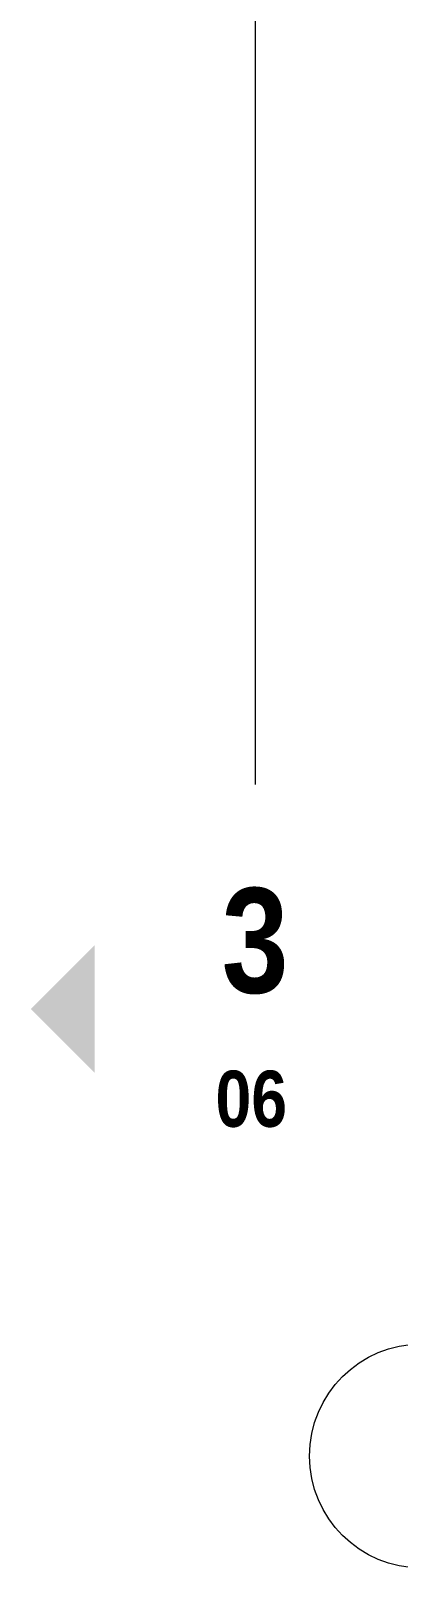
# Model space of a CAD drawing. Header units: metres. Extents: x -3 to 175, y -5 to 18.
# Drawn here: x 35.771 to 36.752, y -4.883 to -0.773 of the extents above; entities that cross this region are included whole.
import ezdxf

# ---------------------------------------------------------------- set-up
doc = ezdxf.new("R2010")
doc.units = ezdxf.units.M
doc.layers.add('G-ANNO-SYMB', color=7, linetype='Continuous', lineweight=9)
doc.layers.add('S-GRID-IDEN', color=7, linetype='Continuous', lineweight=9)
doc.styles.add('Saira Condensed_B', font='', dxfattribs={"height": 0.15})
doc.styles.add('Saira Condensed_B_1', font='', dxfattribs={"height": 0.28})
doc.styles.get('Saira Condensed_B').set_extended_font_data('Saira Condensed', bold=True)
doc.styles.get('Saira Condensed_B_1').set_extended_font_data('Saira Condensed', bold=True)

# ---------------------------------------------------------------- blocks, each defined once
blk = doc.blocks.new('Grid - 3mm-1144979-N-Estancos')
at = {"layer": 'S-GRID-IDEN', "color": 253, "true_color": 0xaaaaaa}
blk.add_circle((0, 0), 0.003, dxfattribs=at)
blk = doc.blocks.new('Section - Símbolo_Detalle_Plano-1146154-N-Estancos')
at = {"layer": 'G-ANNO-SYMB', "true_color": 0x808080}
blk.add_hatch(color=8, dxfattribs=at).paths.add_polyline_path([(-0.004296, 0.004296), (-0.007704, 0.004296), (-0.006, 0.006)])

msp = doc.modelspace()

# ---------------------------------------------------------------- linework, layer by layer
at = {"layer": 'G-ANNO-SYMB', "lineweight": 18}
msp.add_line((36.3707, -2.7881), (36.3707, 3.0015), dxfattribs=at)

# ---------------------------------------------------------------- block references
at = {"layer": 'G-ANNO-SYMB', "color": 8, "lineweight": 18, "true_color": 0x808080, "xscale": 99.99999999999993, "yscale": 99.99999999999993, "zscale": 99.99999999999993, "rotation": 89.99999999999972}
msp.add_blockref('Section - Símbolo_Detalle_Plano-1146154-N-Estancos', (36.3707, -2.7881), dxfattribs=at)
at = {"layer": 'S-GRID-IDEN', "color": 253, "true_color": 0xaaaaaa, "xscale": 99.99999999999993, "yscale": 99.99999999999993, "zscale": 99.99999999999993, "rotation": 180}
msp.add_blockref('Grid - 3mm-1144979-N-Estancos', (36.815, -4.5829), dxfattribs=at)

# ---------------------------------------------------------------- texts
at = {"layer": 'G-ANNO-SYMB', "insert": (36.2804, -3.0647), "char_height": 0.28, "width": 0.216456, "attachment_point": 1, "style": 'Saira Condensed_B_1'}
msp.add_mtext('\\fSaira Condensed|b1|i0|c0|p2|;3', dxfattribs=at)
at = {"layer": 'G-ANNO-SYMB', "color": 8, "true_color": 0x808080, "insert": (36.2639, -3.553), "char_height": 0.15, "width": 0.25654, "attachment_point": 1, "style": 'Saira Condensed_B', "bg_fill": 3, "box_fill_scale": 1.25, "bg_fill_color": 256, "bg_fill_true_color": 13158600, "bg_fill_transparency": 0}
msp.add_mtext('06', dxfattribs=at)

doc.saveas('drawing.dxf')
